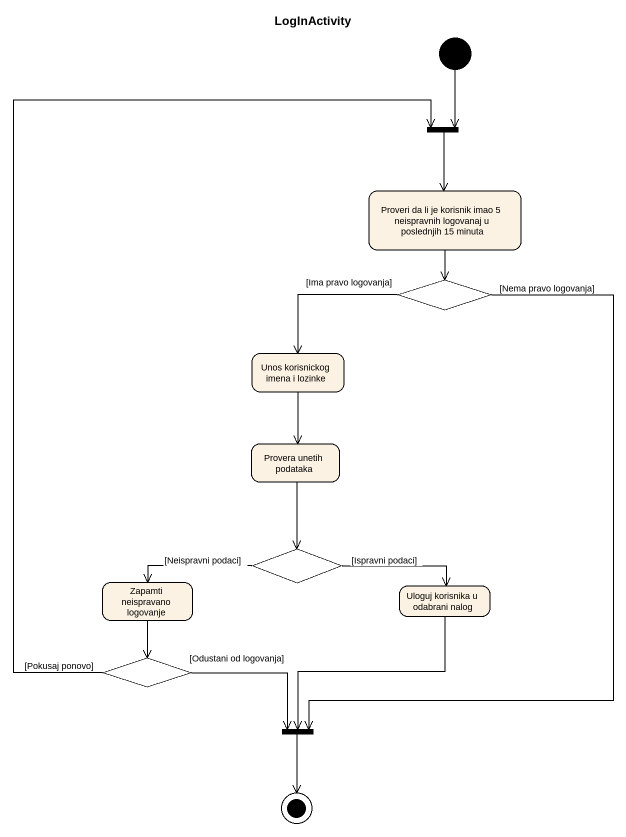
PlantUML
@startuml
title LogInActivity
hide empty description
state fork1 <<join>>
state "Proveri da li je korisnik imao 5 neispravnih logovanaj u poslednjih 15 minuta" as Proveri_da_li_je_korisnik
state choice1 <<choice>>
state "Unos korisnickog imena i lozinke" as Unos_korisnickog_imena_i
state "Provera unetih podataka" as Provera_unetih_podataka
state choice2 <<choice>>
state "Zapamti neispravano logovanje" as Zapamti_neispravano
state "Uloguj korisnika u odabrani nalog" as Uloguj_korisnika_u_odabrani
state choice3 <<choice>>
state fork2 <<join>>
[*] --> fork1
fork1 --> Proveri_da_li_je_korisnik
Proveri_da_li_je_korisnik --> choice1
choice1 -left-> Unos_korisnickog_imena_i : [Ima pravo logovanja]
choice1 --> fork2 : [Nema pravo logovanja]
Unos_korisnickog_imena_i --> Provera_unetih_podataka
Provera_unetih_podataka --> choice2
choice2 -left-> Zapamti_neispravano : [Neispravni podaci]
choice2 -right-> Uloguj_korisnika_u_odabrani : [Ispravni podaci]
Zapamti_neispravano --> choice3
Uloguj_korisnika_u_odabrani --> fork2
choice3 -up-> fork1 : [Pokusaj ponovo]
choice3 -right-> fork2 : [Odustani od logovanja]
fork2 --> [*]
@enduml
